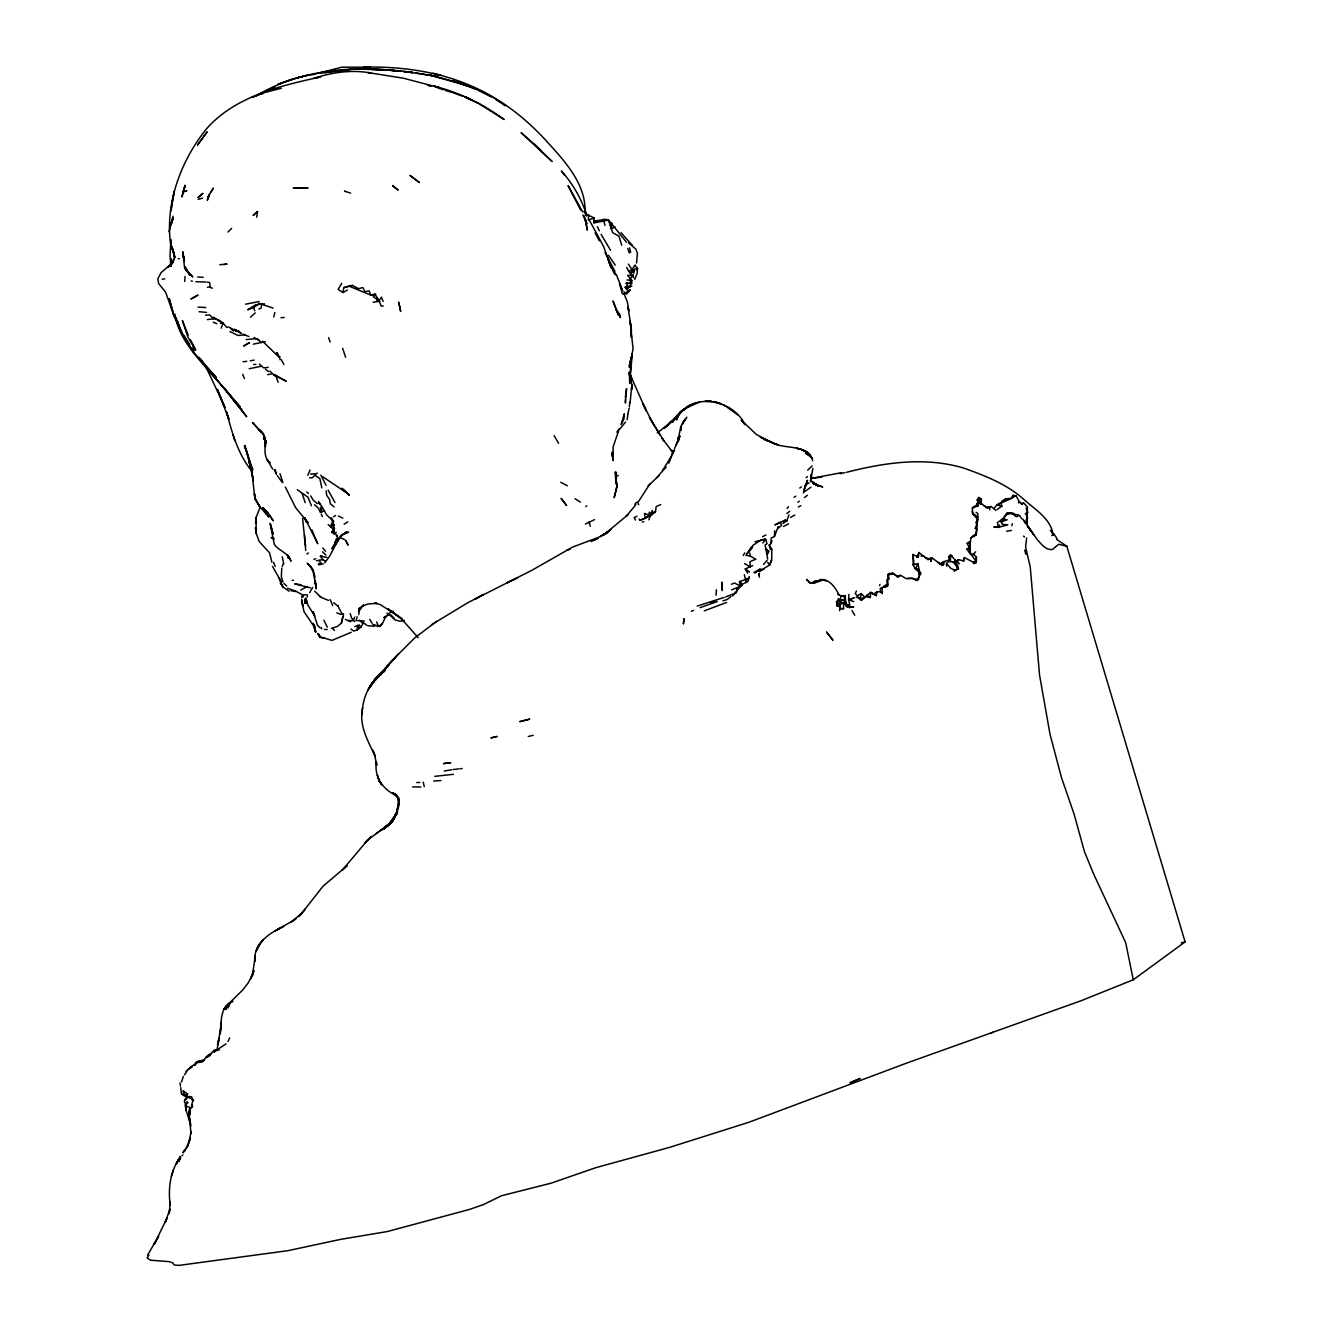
<?xml version="1.0" encoding="UTF-8"?>
<svg xmlns="http://www.w3.org/2000/svg" width="1332" height="1332" viewBox="0 0 1332 1332"><rect width="100%" height="100%" fill="white"/><g stroke="black" fill="none" stroke-linecap="round" stroke-linejoin="round"><path stroke-width="1.5" d="M260.156 507.325L256.26 517.082L255.977 532.567L259.174 541.541L269.63 552.913L271.845 562.137M839.876 609.473L839.926 605.444L837.312 604.695L843.689 603.296L843.556 608.607L842.39 609.174M955.011 570.446L958.457 568.864L957.375 564.485L954.644 562.187L950.715 561.654L949.2 560.106L943.988 561.605L943.572 564.718L942.04 565.317L932.05 557.908L928.088 559.623L918.913 552.514L918.381 557.142L912.953 554.462L913.835 562.104M631.501 332.034L630.902 326.69L631.401 337.429L630.635 325.108M972.493 507.475L972.393 513.153L977.921 519.963M221.012 1022.46L220.213 1033.882C221.462 1022.41 219.58 1006.343 232.934 1001.248L228.971 1003.462L224.059 1008.99L226.49 1005.727M265.551 440.975L265.418 446.67L265.551 440.975L264.136 436.446L265.617 441.758C265.101 433.416 257.109 428.754 252.647 422.544L260.939 431.934L258.325 428.987C272.144 436.696 258.741 453.213 270.063 463.02L266.75 459.24M593.972 222.844L594.105 217.949L587.295 214.668L584.065 211.355L586.363 215.684L588.694 215.085L588.328 220.063L594.105 217.949L593.972 222.844L608.724 220.163L626.523 242.307M976.04 512.304L977.771 513.403L977.838 517.182L976.323 534.348L970.812 537.845L969.879 547.602L966.965 549.117L969.746 553.346L974.042 554.678L976.389 557.026L976.289 561.555L973.309 563.036M769.746 547.718L769.23 544.938L770.945 543.756L771.211 538.028L774.458 536.496L774.625 530.802M677.688 442.091L680.769 426.59L686.829 417.166M398.934 802.58L398.168 808.707L399.051 802.18L398.335 798.134L399.084 803.712L397.319 796.802M342.674 617.032L341.442 622.976L343.406 615.334M995.57 510.256L991.125 506.426L987.811 507.975L978.138 501.764L978.787 497.452L981.434 498.951L980.369 504.245L981.434 498.951L977.188 499.933L978.787 497.452L979.819 499.1M616.15 478.271L616.366 472.261M899.849 576.073L897.701 577.089L893.073 573.309L888.228 574.425L887.562 586.296L884.315 587.445M302.597 518.464L304.728 539.16L304.562 535.131M977.954 506.01L975.94 505.627L972.31 507.975L977.954 506.01L978.138 501.764L982.383 504.378M331.635 532.284L334.499 528.671L331.635 532.284L333.966 533.666L334.249 527.738L333.966 533.666L336.08 534.249L336.613 536.33L337.429 535.347M639.077 518.981L640.076 520.312L645.321 518.364L649.084 515.084L649.233 512.104M324.592 510.589L321.445 512.104L321.761 506.376L326.69 514.968L333.566 521.511L330.835 527.022L333.766 529.62M184.748 281.468L185.015 276.54M631.868 384.682L631.584 389.643L631.868 384.682L629.82 375.441L630.386 378.155L629.953 374.242L630.086 378.671L632.3 353.812L630.669 360.889M398.984 801.115L396.403 813.569L389.543 823.825L396.403 813.569L399.051 802.18M848.601 599.7L853.995 597.918L848.601 599.7L848.934 594.322M357.109 616.699L356.06 620.862M358.791 614.568L359.157 609.207L363.47 605.161L359.157 609.207L358.857 611.638L361.921 606.41L367.749 603.995L376.806 603.346L374.825 603.146L380.286 604.578L400.416 617.682L402.58 619.746L387.895 608.807L400.416 617.682L418.181 637.662M674.325 451.298L674.408 450.116L671.694 451.698M856.11 597.169L862.853 599.35L865.434 596.669L870.312 597.519L870.695 592.324L876.306 595.637L877.072 591.774L880.435 591.824L882.267 593.589L882.117 588.111M185.098 1102.896L185.981 1109.772L190.976 1126.006L188.844 1113.252L189.577 1108.94M810.905 479.237L811.271 474.458L810.872 477.272M629.37 406.61L629.72 402.264M744.305 574.675L746.253 582.284L747.968 581.518L749.367 576.506M716 595.221L716.45 589.776M255.245 955.76L254.712 961.671C253.33 943.672 269.414 932.949 283.716 926.289L277.023 929.836L294.622 919.796L295.954 918.68L291.308 921.96L302.431 912.537L298.468 916.632L305.361 909.023L299.534 915.683L300.466 914.634M207.076 282.151L209.574 282.484L210.323 287.479L212.337 288.162M362.72 707.725C358.508 725.507 368.231 741.158 375.241 756.509L372.893 750.232L373.643 752.18M616.466 477.222L615.867 483.666L615.267 471.878L616.2 476.973M362.354 711.704L362.054 714.668C362.271 699.333 368.514 683.05 381.435 674.109M812.836 468.398L810.539 481.685M307.159 597.202L307.392 594.738M184.449 1101.098L184.532 1102.297M255.011 958.174L252.281 975.723L253.896 970.628L250.699 978.637L253.513 972.693L248.135 982.966L242.874 989.826L230.436 1002.03M680.902 430.003L681.235 426.789L680.852 430.419M216.999 1049.599L219.28 1038.344L217.599 1044.288M625.341 397.386L626.54 388.611L625.424 403.013L625.374 399.25M255.528 523.243L256.26 517.082M976.389 557.026L976.289 561.555L970.512 553.646L969.879 547.602L966.965 549.117L969.879 548.551L969.746 553.346L972.21 555.411L975.657 551.814M220.862 1028.204L217.516 1045.021M630.069 402.863L631.818 385.481M191.492 1096.536L192.79 1100.881L191.492 1105.477L192.524 1104.727M341.775 283.366L338.095 289.444L343.023 292.557L343.656 287.729L348.268 286.313L352.397 285.431L358.558 288.628L362.937 287.579L364.835 291.741L369.031 290.826L370.845 295.038L375.507 295.021L379.154 300.782L381.385 297.186L383.15 301.432M954.328 571.395L954.495 570.129L958.457 568.864L953.246 561.971M627.156 419.713L627.855 414.452M749.35 577.705L746.686 579.104L746.253 582.284L742.257 584.332L732.617 595.97M840.609 597.852L840.892 595.804L837.778 594.372M629.22 408.175L627.888 413.886M281.768 568.215L281.318 576.54L283 582.184M636.563 263.037L637.412 253.363L635.764 248.884M256.676 217.216L257.526 211.588L253.296 215.334L257.526 211.588M305.478 598.617L304.778 603.246L305.644 598.185L306.227 603.596L305.361 599.034M261.505 305.561L261.089 308.208L258.924 309.024M631.534 282.351L631.801 280.586L627.655 275.374L632.95 275.408L633.682 277.772M350.982 629.02L353.513 631.035L356.959 630.153L357.709 625.391L354.745 626.589M184.732 186.763L184.981 185.198L181.918 196.986L184.732 186.763L183.916 190.859M861.238 593.606L860.372 598.801L865.117 597.485L861.238 593.606L857.741 595.437M677.788 438.861L678.055 437.296M169.68 227.972L170.829 223.31M169.031 231.585L173.01 216.25M629.453 366L631.152 357.925L629.703 383.483L629.387 373.876M897.701 576.306L900.848 575.341L905.893 578.587L912.37 578.338L916.1 579.653L918.68 577.522L919.396 573.792L918.114 563.636L912.853 564.751L914.318 563.619M954.644 562.187L955.094 559.906L950.482 554.945L948.817 556.51L949.2 560.106M786.879 520.845L785.364 520.013L783.033 523.443L786.879 520.845L788.944 514.851M919.163 572.693L918.947 573.859L919.713 572.893L918.447 568.947L915.35 568.93L913.236 565.051L912.953 554.462M321.512 627.622L321.745 628.787M975.79 534.182L976.756 529.353M1011.904 525.757L1012.32 523.676M629.187 367.432L633.083 348.934L630.119 321.328L631.418 329.903M190.026 1107.791L188.844 1113.252L191.059 1133.698L191.009 1131.95L188.761 1143.256L190.376 1138.011L186.397 1147.851L188.428 1145.004L182.85 1152.846L185.431 1149.832M803.329 492.957L807.508 480.253L804.711 487.778M328.171 524.592L330.835 527.022L331.735 523.043M879.636 585.63L879.903 584.465M964.368 557.559L963.486 561.238L964.368 557.559L973.659 562.37L976.423 560.472M179.82 1157.575L176.407 1163.735L180.519 1156.426C170.479 1170.495 167.765 1188.294 170.28 1205.16L170.28 1202.163L169.147 1213.552L169.963 1209.156L165.318 1222.143L167.199 1217.748L154.246 1244.221L158.625 1236.296L147.502 1255.194M652.297 510.372L648.884 519.846M758.874 575.441L759.456 573.126M1002.03 520.845L1001.081 520.496L1002.247 524.358L1007.791 524.825L998.401 527.389L993.772 526.956L998.267 526.523L997.418 522.693L1002.563 518.981L1007.142 519.763L1001.864 521.661L1007.308 512.92L1019.213 515.234L1021.86 518.847M678.654 440.742L679.936 435.83L674.658 448.418M629.487 364.951L632.334 354.645L629.387 365.384M640.176 520.096L650.432 515.9L651.431 512.637M398.468 798.384L398.701 797.535M185.481 1106.01L185.731 1105.177L186.264 1110.705L185.481 1106.01L189.81 1107.375M633.566 273.726L635.031 268.748L630.502 273.693L632.95 275.408L629.886 279.287M807.092 481.568L807.358 480.719M771.295 559.84L769.63 565.001L763.153 568.964M181.518 1081.984L183.316 1076.539M171.312 1176.372L173.426 1170.112M803.879 490.026L805.527 485.164L805.177 486.097M680.752 411.988L687.695 406.876L679.17 413.236L676.456 419.963C688.261 390.992 733.266 398.701 744.954 424.675L741.225 420.08L756.443 434.548L775.674 444.372L763.752 439.094L778.055 444.871L775.407 444.072C787.445 448.984 808.491 444.672 812.72 460.789M618.464 431.235L613.103 446.986L613.12 460.656L612.32 451.964L612.52 457.109L611.921 453.729M928.088 559.623L928.437 558.624L925.057 557.559M174.159 259.507L169.647 266.383L173.31 261.555L170.013 266.4L171.961 260.289L170.479 265.501L170.896 258.558L171.095 265.667L169.98 256.26L170.996 239.56M674.408 450.116L674.025 451.182L672.627 450.732M221.195 328.171L223.043 323.176L217.965 319.48M282.201 566.583L283.283 563.769M977.005 523.726L975.091 528.687L976.772 529.054M337.695 537.012L335.264 543.223L336.546 540.942M273.759 316.949L274.858 312.537M671.145 456.676L668.614 463.07L671.778 455.561L662.537 470.579L666 467.066L656.443 477.988L659.24 475.557M888.144 574.791L888.611 573.609L893.073 573.309L888.144 574.791L893.322 573.942L897.435 575.94L900.315 575.391M333.1 528.171L334.199 525.441L332.184 521.045L333.566 521.511L331.385 517.682M634.715 279.454L637.245 273.21L637.479 268.182L634.998 265.501M185.781 1104.411L187.046 1101.697M226.89 1006.859L225.791 1009.506L228.105 1004.461L225.041 1008.424L229.554 1002.879M185.614 1099.516L186.746 1096.835M676.007 445.304L678.637 439.127M1002.563 518.981L1007.308 512.92L1014.002 513.436M839.443 610.639L840.409 608.474L836.496 601.598L838.993 600.232L842.973 603.379L839.826 601.048M677.572 416.849L679.17 413.236M751.514 546.819L746.936 553.496M918.913 552.514L916.716 557.409L918.381 557.142M307.775 475.208L310.056 470.146M228.022 1041.474L229.653 1037.861M856.426 591.042L855.277 593.606L861.388 600.199L862.353 599.783M354.745 617.099L353.08 620.662L348.401 620.479M382.251 623.975L385.065 617.981L389.077 613.369L393.306 611.122M682.833 422.943L682.234 424.242L685.481 418.831L683.166 421.745M382.351 623.326L379.903 626.556L372.694 624.358M843.755 602.78L844.938 600.316L844.205 596.653L845.287 595.604L845.77 604.395M998.401 527.389L999.633 524.975M1000.782 522.061L1001.964 519.097M210.406 286.713L207.426 287.279M918.68 577.522L920.795 573.426L918.447 568.947M1027.005 524.675L1027.438 507.076L1023.675 503.046L1022.044 504.212L1019.43 501.914L1016.116 495.87L1012.869 495.437L1011.787 498.285L996.819 504.945L994.188 508.258M977.621 519.347L975.773 522.877L977.072 523.293M918.114 563.636L915.35 568.93L919.713 572.893M628.088 291.358L626.856 293.673L622.277 293.839M676.673 416.416L675.557 418.481L677.988 414.369L675.441 417.715M771.078 542.807L772.077 540.958M178.704 1161.338L180.519 1158.041M178.571 1161.571L180.469 1158.124M211.305 191.758L213.32 188.145L209.89 193.523M182.95 1154.994L181.935 1155.643M424.275 786.646L423.243 782.167M370.463 685.597L374.958 679.57L380.885 674.492L373.726 680.918L370.229 686.346L379.936 674.708L373.726 680.918L367.599 690.642L371.678 683.849M743.289 555.477L744.771 552.863M309.657 592.673L312.62 587.462M778.188 526.623L774.458 536.496M618.947 428.987L617.016 432.351L625.524 422.077M301.665 599.25L302.88 606.193L301.865 600.782M180.752 1087.661L181.418 1093.938L185.847 1096.452L187.179 1094.171L184.016 1095.553L183.183 1091.025L184.365 1091.507M210.256 1055.027L207.542 1056.892L208.824 1054.728L211.588 1053.695M356.959 630.153L360.839 627.206L363.37 623.01L361.438 622.627M675.94 416.733L672.46 422.361L677.289 415.501L664.102 428.488L672.943 420.646L657.325 432.85M814.934 581.168L813.636 583.266L810.972 583.216L814.934 581.168L819.563 581.218L823.709 579.453C830.935 581.335 835.847 588.245 838.777 594.621M963.402 560.772L958.457 559.673L957.159 561.771L955.527 561.505L955.094 559.906L959.473 563.752M337.495 538.628L335.065 542.44L336.596 538.594M638.594 501.415L649.716 484.165M341.192 535.88L346.536 531.818L341.192 535.88L335.531 544.272L338.827 538.927L329.537 556.343L324.758 562.77M358.874 608.907L359.623 607.758M760.289 571.178L761.621 569.197M804.012 492.024L810.905 487.262M762.853 543.023L765.65 539.194L767.016 543.739L765.101 544.971L767.698 558.974M976.156 505.827L978.138 501.764L976.156 505.827L973.809 506.893M629.503 286.347L631.768 283.067L626.157 283.25L627.755 285.081L625.207 287.329L628.005 290.842L630.302 289.76L626.856 293.673L623.759 291.791M184.399 1074.841L186.863 1071.311M635.181 265.001L631.951 269.497L628.621 271.278L626.673 267.349M837.795 605.444L837.195 606.31L836.496 601.598M789.776 511.238L786.862 513.486M390.259 662.57L383.216 671.245L395.854 656.809L391.025 661.654L392.157 660.389M787.045 508.491L788.394 506.693M309.54 477.755L312.138 477.855L317.199 473.027M303.113 911.604L322.943 886.329L347.119 865.683L342.091 870.429L367.749 839.943L390.909 822.893L397.319 813.136L390.909 822.893L386.08 827.089L393.14 819.729L396.303 814.135L389.227 824.525L383.916 829.087L393.806 819.163L397.652 811.188L390.909 822.893L376.34 833.416M180.519 1157.242L177.123 1161.804L180.403 1157.691M647.702 486.463L656.443 477.988M1055.577 546.786L1052.53 549.45C1045.404 550.482 1040.991 543.506 1036.796 539.077M391.375 822.21L381.152 830.352L393.19 820.595L388.445 825.341L393.806 819.163L390.243 823.226M766.683 552.63L768.547 552.33L767.465 554.162L766.683 552.63L768.098 550.865L769.014 551.431L765.667 549.117M184.599 1100.715L186.98 1098.584M812.137 465.934L807.658 470.129M1026.672 537.912L1025.59 547.086L1030.235 566.866L1039.526 674.908L1050.049 734.415L1061.504 777.638L1074.258 814.685L1084.414 851.598L1093.738 874.242L1125.673 942.606L1133.266 979.786L1081.151 1000.715L906.726 1063.069L748.95 1122.243L669.763 1147.318L595.737 1167.698L550.932 1183.232L501.581 1195.736L483.083 1204.727L469.347 1209.473L387.329 1231.551L340.592 1239.376L287.879 1250.681L178.954 1265.4L174.126 1264.934L172.81 1262.886L169.147 1261.62L150.466 1260.205L147.053 1257.858L149.001 1255.044M678.854 414.418L682.167 410.306L683.766 409.19L679.903 412.321L685.813 408.408L681.435 411.155M387.712 665.301L383.2 670.745L389.36 664.135L379.32 675.124L386.863 667.315M763.519 564.435L767.049 560.273M207.542 1056.892L214.685 1049.849L219.314 1049.999M184.882 1099.633L186.314 1097.968M907.075 578.488L912.37 578.338L917.798 580.502M436.846 621.228L414.835 637.778L391.025 661.654M392.957 659.989L398.501 653.679M635.381 505.344L626.14 516.333L627.822 514.851L603.429 535.114L610.789 529.503L605.394 533.966L609.14 531.035L600.399 536.613L609.373 531.085L598.667 537.279L572.677 547.036L531.734 570.379L468.414 602.364L431.718 624.591M636.629 269.863L637.479 268.182L636.33 268.348M586.363 215.684L587.295 214.668M340.06 537.246L342.707 534.448L348.551 532.117L344.139 533.849M318.914 563.353L318.365 564.502M264.435 303.763L255.511 304.878L247.735 309.79L253.629 307.609L259.474 303.23M185.614 1149.466L183.416 1151.73L185.198 1150.448M629.47 282.983L631.801 280.586L626.972 279.887M634.049 270.096L630.502 273.693L628.621 271.278L634.049 270.096L631.951 269.497L628.421 264.136M186.563 1103.995L188.045 1102.496M227.939 232.018L231.618 228.388M865.434 596.669L870.695 592.324L876.306 595.637M839.926 605.444L836.696 605.627L840.592 601.964L843.689 603.296M195.221 1063.102L198.435 1061.188L194.455 1065.467L196.786 1062.153L200.982 1060.722L197.685 1062.586L202.314 1061.637M384.948 669.913L379.27 674.924L384.732 669.247L383.35 670.512M941.607 563.786L943.988 561.605L940.009 563.769L937.628 562.221M250.483 317.199L255.228 312.92M191.725 1107.092L190.21 1108.457L192.707 1106.492M585.797 506.61L586.713 505.794M1018.364 502.847L1019.43 501.914L1022.044 504.212M383.832 670.695L378.055 675.89L372.494 683.349L377.505 676.39L384.632 671.145L379.553 674.425L375.374 679.953L378.055 675.89L385.514 669.863L379.553 674.425L373.027 681.951L378.521 676.107L373.027 681.951L377.505 676.39L375.474 678.821L379.92 675.224M341.175 623.326L337.479 626.406L331.502 628.371M205.861 1057.192L208.824 1054.728L210.323 1055.66M1055.81 546.653L1058.69 544.272L1066.799 546.253L1185.097 941.891L1133.266 979.786M806.16 477.705L807.475 476.606M206.86 1057.158L201.032 1062.17L204.345 1060.355L201.631 1060.289M755.077 573.076L760.322 568.947L753.879 572.51M804.395 497.585L807.425 495.304M386.746 826.439L389.061 824.575L384.715 827.605L389.943 823.859M306.926 554.045L308.308 552.947M650.432 515.9L655.527 511.838M797.868 502.264L799.283 501.148M186.047 1071.328L191.259 1066.849M730.885 596.586L727.139 599.533L722.91 600.849M1054.062 534.215L1051.747 535.597M320.579 563.586L318.997 564.768L323.36 563.852M190.193 1067.165L195.088 1064.185M375.507 295.021L373.293 296.653L379.936 301.631M301.898 597.602L303.463 596.436M799.783 487.995L801.398 486.829M385.414 616.55L383.832 617.665L389.294 614.035M273.127 308.042L259.807 303.763M585.431 524.109L594.505 519.63M996.802 509.773L1001.831 506.227L1001.098 503.246L1002.197 500.982L1005.41 498.867L1011.787 498.285M777.771 528.488L781.684 525.391L780.186 522.277L774.908 524.925L785.364 520.013M300.749 590.109L307.376 586.346M382.5 829.27L391.009 822.26L395.621 815.134L391.858 821.195L397.352 811.005L398.718 799.899M601.015 221.212L603.829 219.28L607.658 219.663M794.072 497.352L795.853 496.137M1025.34 513.686L1027.788 512.604L1026.139 508.125M873.226 594.338L877.072 591.774M275.141 931.068L279.021 928.554M807.142 484.065L809.057 482.833M344.122 524.192L347.785 521.844M226.024 1043.855L213.803 1052.047L216.367 1050.548M261.422 94.206L274.991 86.613M333.583 516.783L335.531 515.551M359.24 609.04L360.889 607.991M635.647 503.096L637.645 501.848L638.677 504.845M343.023 292.557L347.369 289.976M955.527 561.505L958.457 559.673M783.482 526.506L788.594 523.742M184.382 1094.105L182.317 1094.638M261.621 93.54L269.38 89.327M333.966 533.666L336.28 532.334M618.181 475.391L616.033 476.623L616.883 487.279L614.185 497.702L616.866 486.147L616.883 487.279L616.749 483M798.451 506.993L800.798 505.661M790.659 517.332L794.788 515.068M188.145 1069.313L192.124 1067.132M752.68 565.617L745.287 568.914L747.735 573.21M970.812 537.845L976.223 534.981M694.755 403.413L685.897 408.058L699.75 402.048M636.962 516.183L634.149 517.615L635.514 519.963M631.868 285.964L626.19 288.861L630.119 286.563L625.207 287.329M762.537 536.713L765.917 534.998M593.756 540.426L598.201 538.178M950.465 561.771L950.482 554.945L951.997 555.76M591.208 541.558L597.985 538.261M313.936 559.44L315.634 558.624M271.145 88.445L274.758 86.713M624.741 293.057L628.787 291.125M691.375 611.338L693.506 610.306M330.835 527.022L333.832 524.825M884.331 586.496L880.302 588.378L880.435 591.824M184.016 1095.553L187.762 1093.822L186.18 1095.004L187.263 1096.519L189.843 1098.217L191.292 1097.751L193.59 1100.548L190.093 1096.652L187.263 1096.519M301.681 596.336L303.38 595.554M380.902 625.091L378.504 626.173L376.656 621.977M615.051 226.873L611.321 228.954L612.92 232.867L618.964 236.13L621.711 245.221M377.222 626.606L378.921 625.84M351.248 632.267L332.018 640.392L321.079 637.096M660.739 504.595L656.177 506.576L655.494 511.638L651.231 512.853M1018.431 515.817L1016.283 516.733L1011.488 512.987L1006.576 514.635M691.208 404.945L688.261 406.177L694.388 403.796M1014.235 495.787L1011.771 497.602L1016.116 495.87L1012.869 495.437M1005.827 514.302L1008.557 513.186M697.169 606.093L724.158 597.419M976.156 562.753L973.842 563.702L973.659 562.37M343.656 287.729L352.397 285.431M751.115 561.122L755.827 559.224L750.099 555.96L745.937 555.444L752.33 547.718L752.747 545.504L761.438 539.76L765.65 539.194L754.961 541.741M1006.742 499.117L996.819 504.945L1001.831 506.227M845.937 605.977L849.6 604.528L848.684 599.683L853.812 601.631M764.235 568.897L758.374 571.228L762.537 569.646M746.686 579.104L739.926 581.468L741.075 586.08L731.601 589.86M726.589 602.48L704.328 610.839M731.385 584.248L734.581 583.016L740.609 586.313L739.41 581.634L741.075 586.08L742.307 585.064L739.493 585.664M973.009 535.614L976.323 534.348M915.534 580.302L919.03 578.954M990.958 1033.033L992.989 1032.25M816.066 581.618L820.945 579.37L826.056 581.002M400.832 71.329C351.931 64.968 299.284 70.13 256.327 95.721L265.201 91.775L251.731 97.486L263.57 92.857M819.563 581.218L813.769 583.349L808.74 582.367M947.718 562.221L950.682 561.138M700.083 607.642L717.299 601.515M642.34 522.161L643.772 521.644M948.817 556.51L951.464 555.561M725.657 596.903L736.313 592.823L737.145 587.778L737.295 589.693M184.049 191.608L186.68 190.709L184.049 191.608L183.217 190.593M311.438 74.942L342.074 67.133L370.463 67.249L363.603 67.116C413.153 66.051 464.535 75.474 505.194 105.478M566.849 550.216L570.146 549.234M198.168 199.367L202.464 198.135M986.196 507.675L988.644 506.993M265.501 92.324L281.335 88.245M1006.642 531.202L1011.388 530.486M919.396 573.792L920.795 573.426M292.374 79.104L302.364 76.523M370.845 295.038L375.674 293.806M528.288 736.513L533.233 735.264M928.038 558.841L932.05 557.908L930.868 561.555L930.618 558.807M316.317 560.672L322.86 559.64L320.379 556.243L322.044 556.043M1181.301 942.79L1185.097 941.891M840.092 473.709L844.988 472.594M710.272 602.414L714.601 601.465M373.143 302.297L379.021 301.282L381.335 306.144L383.266 305.944M249.201 368.714L260.739 366.383M1021.811 503.446L1023.675 503.046M245.554 304.179L259.107 301.598M253.23 344.155L265.368 341.741M601.365 220.03L594.338 220.945L595.604 222.427L597.252 221.229M444.272 771.045L451.565 769.779M846.653 472.277C884.898 462.52 924.957 456.593 963.652 468.048C985.58 475.89 1007.558 484.398 1024.957 500.416C1036.13 510.256 1051.181 519.264 1053.229 535.231M224.026 264.602L227.039 264.069L219.813 264.685M250.266 360.805L254.146 360.123M841.374 472.71L812.054 478.238L821.894 477.172M404.312 620.496L399.916 621.245L394.888 619.88L390.825 615.034L394.006 618.364L386.963 613.07M267.632 374.592L271.378 373.992M374.808 626.256L367.865 625.757M602.414 220.096L605.294 219.663M324.941 72.594L357.359 68.764L352.78 69.031L384.682 69.697M340.16 70.829L351.165 69.197M162.271 279.22L164.768 278.871M207.359 319.597L212.754 318.964M264.635 367.832L268.265 367.332M453.08 769.58L458.691 768.88M434.732 776.34L453.396 774.308M319.747 73.227L331.202 71.961M243.09 361.738L246.72 361.305M341.891 614.135L343.756 613.919M306.044 594.705L302.797 595.038L296.803 591.708L290.959 590.692M245.088 334.715L238.128 335.498L229.986 331.601M460.056 768.731L462.121 768.531M256.044 338.711L246.154 339.543M433.699 781.018L440.859 780.552M310.589 474.142L314.885 473.742M205.528 315.168L209.707 314.985L213.586 318.931L216.367 319.081M280.969 317.699L284.265 317.432M253.713 364.552L255.91 364.369M920.961 556.01L923.476 555.827M838.327 599.517L844.938 600.316L838.228 598.834M228.555 327.106L226.473 327.239L223.793 323.809L218.315 320.196M847.019 606.41L853.529 607.142L847.019 606.41L845.62 601.831L847.652 606.36M220.28 323.31L223.043 323.176M629.87 283.167L631.768 283.067M845.287 595.604L840.892 595.804L844.205 596.653M199.084 311.705L206.527 312.421M416.833 782.583L419.796 782.467M324.525 629.503L327.189 629.437M195.887 281.718L205.744 281.984M207.526 196.47L209.241 196.47M357.725 620.662L364.369 621.012M626.157 283.25L627.722 283.25M292.091 580.352L293.456 580.352M178.188 258.691L179.337 258.724M197.685 277.023L203.23 277.272M199.201 1061.171L202.314 1061.271M887.562 586.296L883.882 586.163L887.845 583.965L887.412 585.148L886.796 580.419L888.011 578.071L889.01 579.12L888.228 574.425M420.895 786.996L412.587 786.912M198.018 307.093L205.777 307.542M840.409 608.474L843.556 608.607M770.013 549.1L771.777 549.217L771.744 560.522L769.63 565.001L767.598 562.287M385.997 69.88L357.692 68.715L401.099 70.846L437.612 76.59L416.084 72.944M389.96 70.246L399.9 71.195M390.426 70.263L399.966 71.195M404.861 71.728L412.937 72.544L403.729 71.578M403.912 71.612L412.038 72.494M813.236 483.849L816.433 484.232L813.319 483.583M301.099 584.731L294.722 583.932L310.473 587.862M324.858 638.361L319.946 637.379L317.782 633.499L319.98 635.897M295.954 591.225L287.579 588.294M634.831 248.318L628.954 242.973M320.379 556.243L326.806 557.375M191.092 280.919L192.308 281.169M440.825 75.175L432.817 73.21M430.719 85.981L427.555 85.181L430.952 86.081M888.611 573.609L889.443 573.826M943.572 564.718L940.009 563.769L942.04 565.317M340.809 614.368L336.879 612.82M236.78 331.135L233.683 329.82L239.444 331.435M814.501 484.232L822.693 486.963L815.117 484.132L812.87 482.634L817.448 485.181L810.372 480.303L811.121 480.902M445.088 90.343L451.665 92.358M350.632 193.107L344.489 191.175L345.321 191.442M349.817 286.463L370.662 295.071M437.728 87.895L443.256 89.727M671.261 450.249L672.31 450.616M475.358 88.611L453.013 81.019C488.994 89.66 519.297 112.154 544.338 138.678C562.554 158.924 585.081 181.552 585.164 210.672M289.177 591.192L282.484 586.796L279.204 578.304L281.002 581.285L272.461 566.4M328.538 600.432L321.062 597.335L314.702 591.225M453.313 92.857L462.92 96.27M580.436 502.114L575.058 498.734M466.849 85.531L468.914 86.28L428.671 74.709L459.723 83.034L476.656 89.677M649.084 515.084L644.505 513.403L645.321 518.364M332.334 524.308L333.633 524.791M342.824 518.131L338.345 516.033M634.615 504.129L635.897 504.628M233.683 329.82L237.179 331.185L230.503 328.171M241.525 333.35L234.515 329.304L240.16 332.734M243.107 334.265L248.801 336.497M464.785 97.053L479.37 103.796L504.145 119.547C483 104.079 459.19 92.341 433.733 86.014L439.244 87.646L403.363 78.188L367.965 72.594L370.862 73.01C351.781 69.497 332.301 72.228 314.002 78.322L320.629 76.94C280.203 85.764 235.781 96.237 207.076 128.155C180.086 161.155 163.669 206.56 171.378 249.117L171.029 241.292M213.303 322.194L216.816 323.693M345.388 619.397L350.699 621.694M339.294 537.229L344.638 539.61M478.238 90.393L491.175 96.803M315.517 631.301L314.585 627.006L315.734 632.4L314.302 624.625M802.28 449.667L806.759 451.864L804.611 450.799M273.443 374.658L286.247 381.285L274.808 374.692M273.726 538.727L271.162 537.462L274.126 538.994M954.495 570.129L950.582 568.165L946.319 562.937L946.736 566.183M760.206 437.096L762.204 438.128M762.037 438.045L767.565 440.875M560.772 482.284L567.365 485.797M354.612 621.461L351.631 618.098L350.199 613.602M723.526 404.995L728.92 408.042M812.87 482.634L817.199 485.081L811.504 481.285M359.623 620.229L366.783 625.174M323.043 559.823L325.208 561.072M972.427 511.022L972.793 513.17L977.838 517.182M744.521 563.553L750.282 566.916L749.933 561.621M859.639 599.167L861.388 600.199M983.948 505.71L987.811 507.975M322.444 476.556L347.019 493.14L342.807 489.377L349.384 495.288L341.958 488.178M297.236 489.693L307.975 497.219L311.438 505.777M183.183 1091.025L186.23 1092.889M496.12 99.767L501.015 102.797M254.079 337.462L258.941 340.576M1066.799 546.253L1056.559 539.343M315.301 475.541L319.863 478.554L321.795 487.845M733.183 411.022L727.888 407.459L737.329 414.768M866.916 595.188L870.312 597.519M502.447 103.796L505.278 105.777M765.367 548.934L768.098 550.865M629.104 243.123L632.151 245.288L621.078 232.634M745.287 568.914L749.583 571.994M265.534 369.297L268.664 371.578M213.636 317.149L218.831 320.929M395.92 795.437C382.617 789.093 374.159 776.906 376.34 761.738L376.74 765.317L374.658 754.961M319.43 596.137L321.062 597.335M392.624 185.947L398.118 190.06L392.74 185.514M333.699 602.73L338.328 606.326L337.779 605.66L342.274 614.352M317.316 503.629L313.236 500.216L310.722 495.937M534.015 143.973L521.112 132.684L552.097 161.538L533.916 143.873L541.358 150.866L534.015 143.973L537.945 147.652M334.049 506.943L330.353 503.729L329.437 499.084L326.773 495.621L326.107 490.909M838.261 599.866L840.592 601.964L838.993 600.232M314.585 504.761L318.531 508.291L320.379 512.487M259.357 364.019L263.636 367.882M306.793 491.991L308.458 493.489M190.093 1096.652L192.79 1100.881M810.755 583.266L806.526 579.387L809.789 582.7M276.673 377.372L269.93 371.145M283.949 583.499L286.78 586.08M1023.542 536.08L1024.524 537.012M257.326 338.578L261.372 342.507M322.61 551.831L325.957 555.128M320.196 627.921L317.499 625.274L313.103 611.688L314.735 616.133L307.809 604.778L306.676 600.166M229.604 327.306L233.267 331.002M265.667 440.526L263.486 438.311L265.967 441.042M310.756 566.783L307.242 563.203L312.321 568.814M279.187 357.259L276.923 352.747L279.187 357.259L262.521 341.208M332.451 628.288L334.432 630.419M174.925 314.102C178.172 337.013 194.805 354.445 209.074 371.395M208.075 370.279L217.316 380.486M217.449 380.403L207.309 368.947L240.11 406.843L229.204 394.355M322.677 548.018L325.557 551.215M203.996 363.653L200.166 359.324L216.25 377.522L193.306 352.081L183.583 335.214L189.71 344.605M1027.338 525.907L1033.699 534.681L1027.055 524.875L1026.256 519.413L1027.688 518.281L1025.99 513.819M218.981 382.267L217.016 380.02L224.142 388.478M240.409 408.524L246.72 416.75L222.011 385.847M233.067 399.733L242.091 410.539L225.158 388.911M221.362 384.881L223.976 388.062L221.262 384.998M1024.241 520.679L1027.005 524.092M739.926 581.468L742.257 584.332M318.498 502.281L320.196 504.395L318.881 502.497M844.122 603.113L847.385 607.209M199.134 357.376L203.346 362.887M608.458 255.261L615.234 265.118M396.903 795.587L395.87 794.255L398.834 798.95M564.701 175.325L561.371 170.962C572.56 183.3 580.885 198.035 586.33 213.736M672.344 451.864L662.121 438.345L663.852 440.792L649.333 417.266L660.089 435.164M319.114 560.556L321.312 563.486M277.306 475.657L282.201 482.334M191.858 347.552L194.289 350.815M311.005 567.132L313.187 570.978L311.005 567.132L313.087 571.561L315.867 585.514L315.201 581.901M359.124 624.791L360.839 627.206M327.272 627.106L323.909 620.229M1050.382 530.236L1052.796 533.749M264.369 439.194L266.15 441.824M1001.081 520.496L1001.864 521.661M1054.045 534.115L1056.909 538.444M1036.263 538.111L1027.838 526.273L1030.935 530.919L1028.471 526.906M318.465 501.498L321.495 506.127M618.298 313.02L616 309.474L619.88 314.568L620.412 317.582L618.997 314.535M653.979 425.374L643.09 404.162L646.303 410.972L629.004 372.011M369.713 619.363L372.061 623.176M610.555 250.299L601.148 234.399M252.63 472.077C238.095 454.778 232.201 433.333 226.573 412.004L228.938 419.563L217.382 389.31L225.041 407.592L205.161 365.218M851.947 610.555L854.761 615.234M769.23 544.938L771.777 549.217M320.829 475.108L326.04 485.231M272.627 469.031L267.382 459.79M595.104 232.85L599.333 240.842M377.406 298.401L379.021 301.282M190.426 339.81L195.754 350.116L187.962 337.312L182.434 320.696L188.212 335.148M285.314 486.979L295.604 507.609L308.058 522.843L304.429 517.782L306.393 522.061L304.945 518.198M281.285 359.69L283.916 364.502M328.122 490.193L334.981 502.53M1023.059 519.23L1025.407 523.543M251.448 466.783L248.918 462.004L252.764 469.28M605.078 252.547L614.385 270.313M266.483 512.354L268.698 516.999L259.074 505.76L254.895 498.335L254.445 493.606L255.061 498.717L259.757 506.61L254.895 498.335L251.698 470.546L253.446 480.869L249.367 462.154L252.098 472.494L244.788 445.371L249.75 461.688L247.602 454.295M357.709 625.391L359.257 628.338M266.3 512.021L267.682 514.652M589.21 219.88L603.712 246.72L611.005 267.665L607.742 258.042L614.635 273.793L609.39 262.887M321.212 514.202L322.394 516.55M582.583 211.871L568.081 185.598L580.685 210.106M330.103 599.567L332.767 605.561M597.369 226.69L599.317 230.802M582.9 214.968L586.896 223.809L584.082 215.701M186.896 270.746L184.965 266.616L190.043 275.225L184.649 268.365L182.8 251.698L184.182 261.238L183.416 255.761L184.499 260.373M192.641 344.355L194.688 348.851L193.173 345.504M274.209 469.597L276.207 473.992M978.371 502.614L977.188 499.933L980.552 503.346L980.069 500.516M264.685 439.61L266 442.54M616.3 274.409L622.61 290.592M311.938 529.986L317.715 543.706L304.712 517.765M972.793 513.17L973.692 515.251M621.694 289.027L619.63 283.783L622.111 292.94M242.657 374.375L244.489 378.588M624.159 294.039L627.455 302.214L628.837 310.839L628.021 307.259M318.315 633.566L319.946 637.379M305.195 502.663L302.247 493.722M271.345 526.44L270.046 523.343L274.259 544.189C278.588 551.048 288.445 552.497 290.959 561.172L288.961 556.759M629.636 373.543L631.551 378.171L629.37 372.61M283.766 563.902L282.251 556.759M838.81 601.215L839.893 603.912M247.053 452.447L244.372 445.787L247.286 453.047M273.526 562.237L275.225 566.533M172.544 248.351L174.708 257.875L171.845 246.47L174.625 256.377M282.933 482.6L279.986 473.659M558.574 443.306L554.112 435.631M250.2 462.92L251.232 465.717L250.266 463.07M253.629 307.609L254.795 310.822M328.571 337.679L330.153 342.058M250.766 464.452L252.63 469.647M177.472 321.611L182.967 335.081L174.525 317.282L165.701 292.374L158.625 283.516L157.859 278.821L161.105 272.577L173.093 262.387L167.965 267.166L171.895 263.453L174.708 257.143L173.843 251.698M342.64 348.335L345.604 357.242M313.203 569.963L315.018 577.372M627.755 248.501L629.27 252.93M176.14 317.882L179.104 326.507L177.306 320.995M276.656 377.838L278.172 382.267M315.051 630.985L313.137 623.293M1025.823 554.229L1024.708 550.116M275.108 469.53L276.523 474.042M248.918 458.791L249.817 461.638M233.133 435.114L234.865 440.759M603.696 220.829L605.044 225.374M247.519 454.029L248.451 457.209M265.101 510.289L266.134 513.952L265.301 510.789M758.624 574.142L759.473 577.206M589.077 521.694L590.292 526.273M287.462 555.111L288.261 558.175L287.479 554.578M628.088 307.359L631.118 327.872M629.553 247.819L630.685 252.431M376.54 298.268L377.322 301.398M897.435 575.94L897.701 577.089M305.711 550.449L304.662 538.628L305.644 546.187M320.529 507.459L321.445 512.104M629.22 373.293L630.719 381.335L629.453 374.109M1052.064 531.118L1052.43 533.15M265.151 440.276L265.734 443.506M614.651 270.712L615.384 274.808M170.529 262.504L171.212 266.467M314.901 627.722L304.079 611.804L301.548 600.849M179.987 1082.966L180.503 1086.096M185.831 1108.324L185.981 1109.772M314.868 580.103L316.184 588.91L315.218 580.819M749.849 553.03L750.099 555.96M279.82 356.576L279.953 359.707M989.693 507.276L989.793 509.806M849.6 604.528L849.649 607.958M957.375 564.485L957.425 569.13M189.86 1108.94L189.727 1114.984L189.86 1108.94M611.538 222.827L611.405 228.521L608.724 220.163L611.321 228.954L611.538 222.827M624.292 413.936L623.925 419.097L621.128 424.558L624.292 413.936M683.965 618.914L683.433 623.709L683.965 618.914M209.557 194.039L207.359 200.166L209.557 194.039M969.979 542.94L969.313 547.785L967.198 543.423L970.029 541.674L967.198 543.423L969.979 542.94M173.027 197.402L170.862 210.989L174.309 191.292L173.027 197.402M172.594 219.614L171.095 224.708L173.243 217.849L172.594 219.614M229.021 1004.977L227.988 1007.941L229.887 1003.412L229.021 1004.977M257.809 947.119L256.11 951.414L259.141 944.388L263.37 939.51L257.809 947.119M257.292 948.451L256.826 949.333L259.24 944.871L257.292 948.451M334.782 544.072L331.768 548.834L335.797 542.457L334.782 544.072M672.46 453.729L671.628 455.045L673.459 452.347L672.46 453.729M376.157 677.822L375.208 679.253L381.152 673.309L376.157 677.822M394.272 817.548L387.845 825.424L394.272 817.548M206.993 132.035L197.619 144.905L206.993 132.035M370.213 686.513L368.698 688.661L373.693 681.684L370.213 686.513M669.713 422.76L666.649 426.123L671.211 421.312L669.713 422.76M391.758 821.444L386.879 826.589L391.758 821.444M368.981 838.777L365.035 842.69L371.178 836.613L368.981 838.777M202.78 193.473L198.185 197.536L202.78 193.473M249.467 342.64L243.889 345.904L249.467 342.64M483.233 594.488L474.825 599.333L483.333 594.488M194.905 296.736L190.942 298.984L198.052 295.055L194.905 296.736M517.748 577.722L507.092 582.783L517.748 577.722M860.039 1078.504L850.199 1082.683L860.039 1078.504M279.737 83.633L277.705 84.482L291.758 79.387L279.737 83.633M527.006 719.796L519.813 721.644L529.753 719.13L527.006 719.796M310.339 74.575L297.219 77.839L310.339 74.575M495.254 736.879L490.875 737.928L497.169 736.463L495.254 736.879M450.616 762.753L443.573 763.586L450.616 762.753M307.809 188.012L293.406 188.228L307.809 188.012M711.488 401.348L705.294 401.298L711.488 401.348M800.748 449.317L796.736 448.301L802.863 449.916L808.874 453.529L800.748 449.317M717.815 402.747L713.885 401.615L720.878 403.746L717.815 402.747M472.144 100.183L465.817 97.203L472.144 100.183M807.958 453.346L805.743 452.014L809.839 454.745L807.958 453.346M817.898 485.947L812.637 482.517L817.898 485.947M809.44 455.744L805.527 453.013L810.389 456.46L809.44 455.744M419.397 182.501L410.123 175.508L419.397 182.501M395.088 794.638L392.54 792.64L396.853 796.253L395.088 794.638M189.111 273.443L186.097 269.597L192.807 276.973L189.111 273.443M396.037 795.221L394.139 793.356L397.935 797.585L396.037 795.221M808.607 454.195L806.942 452.48L810.855 456.776L808.607 454.195M267.899 512.937L262.92 507.708L267.899 512.937M566.533 505.444L561.255 498.534L566.533 505.444M269.93 515.551L266.25 511.205L273.276 520.745L269.93 515.551M832.85 640.043L826.639 632.167L832.85 640.043M283.25 587.096L280.386 582.783L283.25 587.096M381.019 783.666L378.688 780.003L381.718 784.814L381.019 783.666M811.305 457.259L809.173 453.879L811.921 458.325L811.305 457.259M347.602 544.022L345.504 540.243L348.018 545.171L347.602 544.022M618.348 314.935L613.086 301.215L618.348 314.935M173.876 315.584L169.331 298.901L173.876 315.584M379.204 780.985L377.422 775.341L379.204 780.985M273.043 533.949L270.696 525.141L273.043 533.949M399.75 306.843L398.618 302.131L400.666 311.422L399.75 306.843M586.313 224.359L585.331 219.946L587.329 230.136L586.313 224.359M256.177 533.3L255.511 527.639L256.177 533.3M722.26 587.728L721.927 582.084L722.344 590.609L722.26 587.728"/></g></svg>
